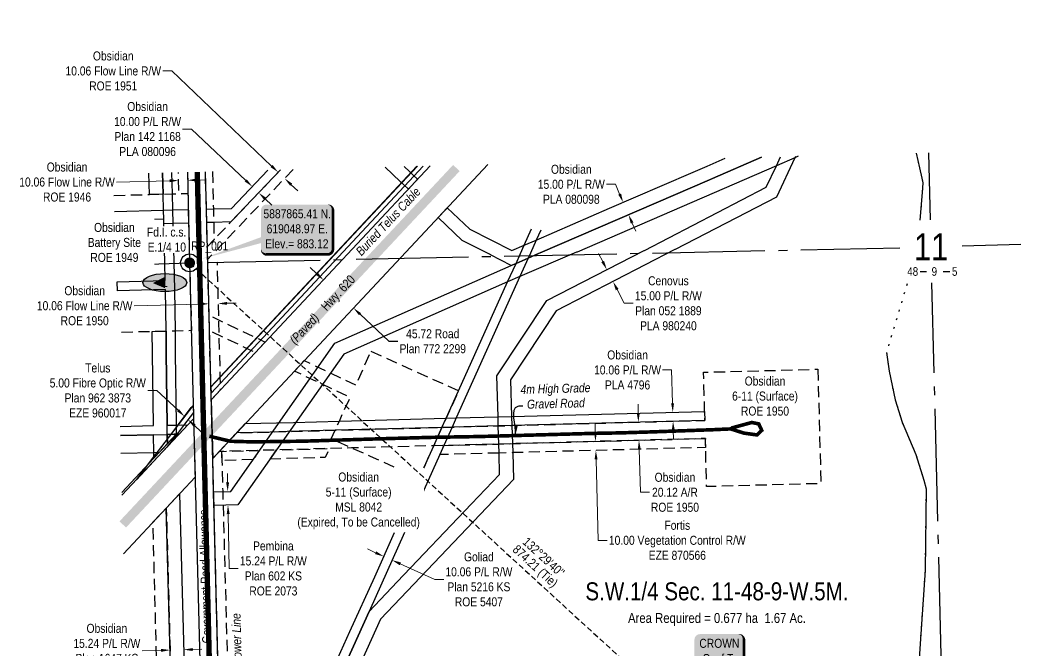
# Model space of a CAD drawing. Extents: x 618543 to 620518, y 5886072 to 5888135.
# Drawn here: x 618860 to 619974, y 5887434 to 5888135 of the extents above; entities that cross this region are included whole.
import ezdxf
from ezdxf.enums import TextEntityAlignment as Align

# ---------------------------------------------------------------- set-up
doc = ezdxf.new("R2010")
doc.units = 0
doc.header["$LTSCALE"] = 5
doc.header["$PDMODE"] = 34
doc.header["$PDSIZE"] = 0.03
for name, pattern in [('foc-ACCESSROAD', [3.75, 2.5, -1.25]), ('foc-FLOWLINE', [3.75, 2.5, -1.25]), ('foc-QUARTERLINE', [33, 25, -3, 2, -3]), ('foc-TIELINE', [1.875, 1.25, -0.625]), ('foc-WHEELTRACKS', [2, 0.4, -1.6])]:
    doc.linetypes.add(name, pattern=pattern)
doc.layers.get('Defpoints').update_dxf_attribs({"color": 9})
for name, color, linetype in [('10', 1, 'Continuous'), ('35', 37, 'Continuous'), ('9', 3, 'Continuous'), ('AS-OWNER', 7, 'Continuous'), ('AS-POWER', 104, 'foc-POWER'), ('AS-POWER-T', 104, 'Continuous'), ('AS-ROADS', 254, 'Continuous'), ('AS-TELUS', 224, 'foc-TEL'), ('C-AR', 13, 'foc-ACCESSROAD'), ('C-FLOWLINE', 13, 'foc-FLOWLINE'), ('C-RW', 13, 'Continuous'), ('C-SYMBOL', 7, 'Continuous'), ('C-WS', 13, 'foc-ACCESSROAD'), ('DETAIL-T', 7, 'Continuous'), ('F-EZE', 190, 'foc-FLOWLINE'), ('F-RW', 190, 'Continuous'), ('L-AREAREQUIRED', 7, 'Continuous'), ('L-BD', 7, 'Continuous'), ('L-MON', 1, 'Continuous'), ('L-ROAD-T', 7, 'Continuous'), ('L-SEC', 7, 'Continuous'), ('L-SECLBL', 7, 'Continuous'), ('L-SECQ', 8, 'foc-QUARTERLINE'), ('L-TIE', 7, 'foc-TIELINE'), ('L-TITLEDB', 4, 'Continuous'), ('L-TITLEDB-T', 4, 'Continuous'), ('P-ELEVATION', 7, 'Continuous'), ('P-STATION', 7, 'Continuous'), ('T-WATER-P3', 160, 'foc-WHEELTRACKS')]:
    doc.layers.add(name, color=color, linetype=linetype)
for name, color, linetype, lineweight in [('C-FLOWLINE-T', 13, 'Continuous', 9), ('C-RW-T', 13, 'Continuous', 9), ('C-WS-T', 13, 'Continuous', 9), ('F-EZE-T', 190, 'Continuous', 9), ('F-RW-T', 190, 'Continuous', 9), ('T-TEXT', 48, 'Continuous', 18)]:
    doc.layers.add(name, color=color, linetype=linetype, lineweight=lineweight)
doc.styles.add('100L', font='ARIALN.TTF', dxfattribs={"height": 11})
doc.styles.add('175L', font='ARIALN.TTF', dxfattribs={"height": 20})
doc.styles.add('80', font='ARIALN.TTF', dxfattribs={"height": 10})
doc.styles.add('80CG', font='ARIALN.TTF', dxfattribs={"height": 10})
doc.styles.add('80L', font='ARIALN.TTF', dxfattribs={"height": 10})
doc.styles.add('80LS', font='ARIALNI.TTF', dxfattribs={"height": 10})
doc.styles.add('foc-LtypeFont', font='ARIALN.TTF', dxfattribs={"height": 7.35})
doc.styles.add('SIMPLEX', font='ARIALN.TTF')
doc.linetypes.add('foc-POWER', pattern='A,6,-1,["P",foc-LtypeFont,S=0.2,R=0,X=-0.625,Y=-0.75],-1.24,4', length=12.24)
doc.linetypes.add('foc-TEL', pattern='A,2,-1,["T",foc-LtypeFont,S=0.2,R=0,X=-0.425,Y=-0.75],-1.24,8', length=12.24)
doc.linetypes.add('foc-TEL-NOLINE', pattern='A,0,-2,["T",foc-LtypeFont,S=0.2,R=0,X=-0.425,Y=-0.75],-10.24', length=12.24)
doc.linetypes.add('foc-TOPO-flowdirection-NOLINE', pattern='A,0,[">",foc-LtypeFont,S=0.3,R=0,X=0,Y=-0.945],-20,[">",foc-LtypeFont,S=0.3,R=0,X=0,Y=-0.945],0', length=20)
doc.dimstyles.new('Compass 5 000', dxfattribs={"dimscale": 5, "dimtxt": 9, "dimasz": 2, "dimexe": 0.2, "dimexo": 0.0625, "dimgap": 0.5, "dimtad": 0, "dimtih": 1, "dimtoh": 1, "dimzin": 0, "dimdsep": 46, "dimtxsty": '80CG', "dimcen": 0.1, "dimse1": 1, "dimse2": 1, "dimclrd": 256, "dimclrt": 256, "dimaunit": 1, "dimadec": 4, "dimazin": 0, "dimtfac": 0.06, "dimtofl": 0, "dimtmove": 0, "dimatfit": 1, "dimfxl": 0.2, "dimtolj": 1, "dimtzin": 0, "dimlwd": -1, "dimarcsym": 0})

# ---------------------------------------------------------------- blocks, each defined once
blk = doc.blocks.new('*D427')
at = {"layer": 'Defpoints', "color": 0, "transparency": 16777216}
for p in [(619534.1, 5887868.8), (619541, 5887855.5), (619519.9, 5887844.6)]:
    blk.add_point(p, dxfattribs=at)
at = {"layer": 'F-RW-T', "transparency": 16777216}
for p, q in [((619508.4, 5887866.8), (619503.8, 5887875.7)), ((619524.5, 5887835.7), (619532.4, 5887820.4)), ((619532.4, 5887820.4), (619542.4, 5887820.4))]:
    blk.add_line(p, q, dxfattribs=at)
for points in [[(619509.9, 5887867.6), (619506.9, 5887866.1), (619513, 5887857.9)], [(619526, 5887836.5), (619523, 5887835), (619519.9, 5887844.6)]]:
    blk.add_solid(points, dxfattribs=at)
at = {"layer": 'F-RW-T', "transparency": 16777216, "insert": (619581.5, 5887820.4), "char_height": 10, "attachment_point": 5, "style": '80CG'}
blk.add_mtext('\\A1;Cenovus\\P15.00 P/L R/W\\PPlan 052 1889\\PPLA 980240', dxfattribs=at)
blk = doc.blocks.new('L-SECLBL')
at = {"layer": '9', "color": 7}
for p, q in [((-5.1, -27.8), (-12.3, -27.8)), ((20.7, -27.8), (13.5, -27.8))]:
    blk.add_line(p, q, dxfattribs=at)
at = {"layer": '10', "color": 2, "style": 'SIMPLEX'}
blk.add_attdef('SEC', text='', height=30, dxfattribs=at).set_placement((0, 0), align=Align.MIDDLE)
at = {"layer": '10', "color": 5, "style": '80L'}
blk.add_attdef('TWP', text='', height=9.5, dxfattribs=at).set_placement((-14.4, -27.4), align=Align.MIDDLE_RIGHT)
blk.add_attdef('RGE', text='', height=9.5, dxfattribs=at).set_placement((3.6, -27.4), align=Align.MIDDLE_CENTER)
blk.add_attdef('MER', text='', height=9.5, dxfattribs=at).set_placement((23.2, -27.4), align=Align.MIDDLE_LEFT)
blk = doc.blocks.new('*D428')
at = {"layer": 'C-RW-T', "transparency": 16777216}
for p, q in [((619051.2, 5888014.1), (619041.2, 5888014.1)), ((619111.3, 5887957.1), (619051.2, 5888014.1)), ((619133.1, 5887936.4), (619140.3, 5887929.6))]:
    blk.add_line(p, q, dxfattribs=at)
for points in [[(619112.5, 5887958.3), (619110.2, 5887955.9), (619118.6, 5887950.2)], [(619134.2, 5887937.6), (619131.9, 5887935.2), (619125.8, 5887943.3)]]:
    blk.add_solid(points, dxfattribs=at)
at = {"layer": 'Defpoints', "color": 0, "transparency": 16777216}
for p in [(619154.6, 5887988.2), (619161.9, 5887981.3), (619118.6, 5887950.2)]:
    blk.add_point(p, dxfattribs=at)
at = {"layer": 'C-RW-T', "transparency": 16777216, "insert": (619002.2, 5888014.1), "char_height": 10, "attachment_point": 5, "style": '80CG'}
blk.add_mtext('\\A1;Obsidian\\P10.00 P/L R/W\\PPlan 142 1168\\PPLA 080096', dxfattribs=at)
blk = doc.blocks.new('*D429')
at = {"layer": 'C-FLOWLINE-T', "transparency": 16777216}
for p, q in [((619029, 5888078.7), (619019, 5888078.7)), ((619140.2, 5887973), (619029, 5888078.7)), ((619161.9, 5887952.3), (619169.2, 5887945.4))]:
    blk.add_line(p, q, dxfattribs=at)
for points in [[(619141.3, 5887974.2), (619139, 5887971.8), (619147.4, 5887966.1)], [(619163.1, 5887953.5), (619160.8, 5887951.1), (619154.7, 5887959.2)]]:
    blk.add_solid(points, dxfattribs=at)
at = {"layer": 'Defpoints', "color": 0, "transparency": 16777216}
for p in [(619174.9, 5887995.1), (619182.2, 5887988.1), (619147.4, 5887966.1)]:
    blk.add_point(p, dxfattribs=at)
at = {"layer": 'C-FLOWLINE-T', "transparency": 16777216, "insert": (618964, 5888078.7), "char_height": 10, "attachment_point": 5, "style": '80CG', "bg_fill": 3, "box_fill_scale": 1.1, "bg_fill_color": 256, "bg_fill_true_color": 13158600, "bg_fill_transparency": 0}
blk.add_mtext('\\A1;Obsidian\\P10.06 Flow Line R/W\\PROE 1951', dxfattribs=at)
blk = doc.blocks.new('*D430')
at = {"layer": 'C-FLOWLINE-T', "transparency": 16777216}
for p, q in [((619026.7, 5887956.7), (618967.6, 5887955.2)), ((619056.7, 5887957.5), (619066.7, 5887957.7))]:
    blk.add_line(p, q, dxfattribs=at)
for points in [[(619026.7, 5887958.4), (619026.7, 5887955), (619036.7, 5887956.9)], [(619056.6, 5887959.1), (619056.7, 5887955.8), (619046.7, 5887957.2)]]:
    blk.add_solid(points, dxfattribs=at)
at = {"layer": 'Defpoints', "color": 0, "transparency": 16777216}
for p in [(619035.6, 5888001.9), (619045.6, 5888002.2), (619036.7, 5887956.9)]:
    blk.add_point(p, dxfattribs=at)
at = {"layer": 'C-FLOWLINE-T', "transparency": 16777216, "insert": (618912.6, 5887955.2), "char_height": 10, "attachment_point": 5, "style": '80CG'}
blk.add_mtext('\\A1;Obsidian\\P10.06 Flow Line R/W\\PROE 1946', dxfattribs=at)
blk = doc.blocks.new('*D431')
at = {"layer": 'Defpoints', "color": 0, "transparency": 16777216}
for p in [(619272, 5887554.6), (619281.3, 5887550.4), (619265, 5887539)]:
    blk.add_point(p, dxfattribs=at)
at = {"layer": 'F-RW-T', "transparency": 16777216}
for p, q in [((619255.8, 5887543.2), (619246.7, 5887547.3)), ((619283.3, 5887530.7), (619321.6, 5887513.5)), ((619321.6, 5887513.5), (619331.6, 5887513.5))]:
    blk.add_line(p, q, dxfattribs=at)
for points in [[(619256.5, 5887544.7), (619255.2, 5887541.6), (619265, 5887539)], [(619284, 5887532.3), (619282.7, 5887529.2), (619274.2, 5887534.9)]]:
    blk.add_solid(points, dxfattribs=at)
at = {"layer": 'F-RW-T', "transparency": 16777216, "insert": (619370.7, 5887513.5), "char_height": 10, "attachment_point": 5, "style": '80CG'}
blk.add_mtext('\\A1;Goliad\\P10.06 P/L R/W\\PPlan 5216 KS\\PROE 5407', dxfattribs=at)
blk = doc.blocks.new('*D432')
at = {"layer": 'C-RW-T', "transparency": 16777216}
for p, q in [((619585.1, 5887746.3), (619575.1, 5887746.3)), ((619586.1, 5887709.4), (619585.1, 5887746.3)), ((619586.9, 5887679.3), (619587.2, 5887669.3))]:
    blk.add_line(p, q, dxfattribs=at)
for points in [[(619587.8, 5887709.4), (619584.5, 5887709.3), (619586.4, 5887699.4)], [(619588.6, 5887679.4), (619585.3, 5887679.3), (619586.7, 5887689.3)]]:
    blk.add_solid(points, dxfattribs=at)
at = {"layer": 'Defpoints', "color": 0, "transparency": 16777216}
for p in [(619586.4, 5887699.4), (619586.8, 5887699.4), (619587.1, 5887689.3)]:
    blk.add_point(p, dxfattribs=at)
at = {"layer": 'C-RW-T', "transparency": 16777216, "insert": (619536.1, 5887746.3), "char_height": 10, "attachment_point": 5, "style": '80CG'}
blk.add_mtext('\\A1;Obsidian\\P10.06 P/L R/W\\PPLA 4796', dxfattribs=at)
blk = doc.blocks.new('*D433')
at = {"layer": 'C-RW-T', "transparency": 16777216}
for p, q in [((619547.9, 5887698.3), (619547.7, 5887708.3)), ((619549, 5887658.2), (619550.3, 5887610.3)), ((619550.3, 5887610.3), (619560.3, 5887610.3))]:
    blk.add_line(p, q, dxfattribs=at)
for points in [[(619549.6, 5887698.3), (619546.3, 5887698.2), (619548.2, 5887688.3)], [(619550.7, 5887658.2), (619547.4, 5887658.1), (619548.8, 5887668.2)]]:
    blk.add_solid(points, dxfattribs=at)
at = {"layer": 'Defpoints', "color": 0, "transparency": 16777216}
for p in [(619539.6, 5887688), (619540.1, 5887667.9), (619548.8, 5887668.2)]:
    blk.add_point(p, dxfattribs=at)
at = {"layer": 'C-RW-T', "transparency": 16777216, "insert": (619588.8, 5887610.3), "char_height": 10, "attachment_point": 5, "style": '80CG'}
blk.add_mtext('\\A1;Obsidian\\P20.12 A/R\\PROE 1950', dxfattribs=at)
blk = doc.blocks.new('*D434')
at = {"layer": 'Defpoints', "color": 0, "transparency": 16777216}
for p in [(619450.6, 5887665.5), (619450.9, 5887655.5), (619500.8, 5887656.9)]:
    blk.add_point(p, dxfattribs=at)
at = {"layer": 'F-EZE-T', "transparency": 16777216}
for p, q in [((619500.2, 5887676.9), (619500, 5887686.9)), ((619501, 5887646.9), (619503.4, 5887556.9)), ((619503.4, 5887556.9), (619513.4, 5887556.9))]:
    blk.add_line(p, q, dxfattribs=at)
for points in [[(619501.9, 5887676.9), (619498.6, 5887676.8), (619500.5, 5887666.9)], [(619502.7, 5887646.9), (619499.4, 5887646.8), (619500.8, 5887656.9)]]:
    blk.add_solid(points, dxfattribs=at)
at = {"layer": 'F-EZE-T', "transparency": 16777216, "insert": (619591.4, 5887556.9), "char_height": 10, "attachment_point": 5, "style": '80CG'}
blk.add_mtext('\\A1;Fortis\\P10.00 Vegetation Control R/W\\PEZE 870566', dxfattribs=at)
blk = doc.blocks.new('*D436')
at = {"layer": 'C-RW-T', "transparency": 16777216}
for p, q in [((619017.2, 5887434.6), (618996, 5887434)), ((619052.4, 5887435.6), (619062.4, 5887435.8))]:
    blk.add_line(p, q, dxfattribs=at)
for points in [[(619017.2, 5887436.3), (619017.3, 5887432.9), (619027.2, 5887434.9)], [(619052.4, 5887437.2), (619052.5, 5887433.9), (619042.4, 5887435.3)]]:
    blk.add_solid(points, dxfattribs=at)
at = {"layer": 'Defpoints', "color": 0, "transparency": 16777216}
for p in [(619042.4, 5887435.3), (619029.5, 5887347.9), (619044.8, 5887348.3)]:
    blk.add_point(p, dxfattribs=at)
at = {"layer": 'C-RW-T', "transparency": 16777216, "insert": (618956.9, 5887434), "char_height": 10, "attachment_point": 5, "style": '80CG'}
blk.add_mtext('\\A1;Obsidian\\P15.24 P/L R/W\\PPlan 1647 KS\\PROE 3126', dxfattribs=at)
blk = doc.blocks.new('*U446')
h = blk.add_hatch(color=255)
edge = h.paths.add_edge_path()
edge.add_line((-21.5, -28.5), (21.5, -28.5))
edge.add_arc((21.5, -22.5), 6, 270, 360)
edge.add_line((27.5, -22.5), (27.5, 21))
edge.add_arc((21.5, 21), 6, 0, 90)
edge.add_line((21.5, 27), (-21.5, 27))
edge.add_arc((-21.5, 21), 6, 90, 180)
edge.add_line((-27.5, 21), (-27.5, -22.5))
edge.add_arc((-21.5, -22.5), 6, 180, 270)
at = {"color": 14, "flags": 128}
blk.add_lwpolyline([(-21.5, -28.5, 3, 3, 0), (21.5, -28.5, 3, 3, 0.414214), (27.5, -22.5, 3, 3, 0), (27.5, 21, 3, 0, 0.414214), (21.5, 27, 0, 0, 0), (-21.5, 27, 0, 0, 0.414214), (-27.5, 21, 0, 0, 0), (-27.5, -22.5, 0, 3, 0.414214)], format="xyseb", close=True, dxfattribs=at)
at = {"color": 14, "style": '80'}
blk.add_attdef('ENTER_TEXT_001', (-26.8, -4.9), '', height=10, dxfattribs=at)
blk = doc.blocks.new('*D445')
at = {"layer": 'Defpoints', "color": 0, "transparency": 16777216}
for p in [(619120.4, 5887777.4), (619124, 5887774), (619043.4, 5887694.7)]:
    blk.add_point(p, dxfattribs=at)
at = {"layer": 'F-RW-T', "transparency": 16777216}
for p, q in [((619012.5, 5887723.5), (619002.5, 5887723.5)), ((619036.1, 5887701.5), (619012.5, 5887723.5)), ((619054.4, 5887684.5), (619061.7, 5887677.7))]:
    blk.add_line(p, q, dxfattribs=at)
for points in [[(619037.2, 5887702.7), (619034.9, 5887700.3), (619043.4, 5887694.7)], [(619055.5, 5887685.7), (619053.2, 5887683.3), (619047, 5887691.3)]]:
    blk.add_solid(points, dxfattribs=at)
at = {"layer": 'F-RW-T', "transparency": 16777216, "insert": (618946.8, 5887723.5), "char_height": 10, "attachment_point": 5, "style": '80CG'}
blk.add_mtext('\\A1;Telus\\P5.00 Fibre Optic R/W\\PPlan 962 3873\\PEZE 960017', dxfattribs=at)
blk = doc.blocks.new('*D449')
at = {"layer": 'C-FLOWLINE-T', "transparency": 16777216}
for p, q in [((619090.6, 5887820.4), (619100.6, 5887820.6)), ((619060.4, 5887819.6), (618987.2, 5887817.7))]:
    blk.add_line(p, q, dxfattribs=at)
for points in [[(619060.4, 5887821.3), (619060.5, 5887817.9), (619070.4, 5887819.9)], [(619090.6, 5887822), (619090.7, 5887818.7), (619080.6, 5887820.1)]]:
    blk.add_solid(points, dxfattribs=at)
at = {"layer": 'Defpoints', "color": 0, "transparency": 16777216}
for p in [(619070.3, 5887825.7), (619080.5, 5887825.9), (619070.4, 5887819.9)]:
    blk.add_point(p, dxfattribs=at)
at = {"layer": 'C-FLOWLINE-T', "transparency": 16777216, "insert": (618932.2, 5887817.7), "char_height": 10, "attachment_point": 5, "style": '80CG'}
blk.add_mtext('\\A1;Obsidian\\P10.06 Flow Line R/W\\PROE 1950', dxfattribs=at)
blk = doc.blocks.new('*D450')
at = {"layer": 'Defpoints', "color": 0, "transparency": 16777216}
for p in [(619086.3, 5887611.2), (619086.6, 5887596), (619091.6, 5887596.1)]:
    blk.add_point(p, dxfattribs=at)
at = {"layer": 'F-RW-T', "transparency": 16777216}
for p, q in [((619091.1, 5887621.3), (619090.9, 5887631.3)), ((619091.8, 5887586.1), (619093, 5887525.6)), ((619093, 5887525.6), (619103, 5887525.6))]:
    blk.add_line(p, q, dxfattribs=at)
for points in [[(619092.8, 5887621.3), (619089.5, 5887621.3), (619091.3, 5887611.3)], [(619093.5, 5887586.1), (619090.2, 5887586), (619091.6, 5887596.1)]]:
    blk.add_solid(points, dxfattribs=at)
at = {"layer": 'F-RW-T', "transparency": 16777216, "insert": (619142.1, 5887525.6), "char_height": 10, "attachment_point": 5, "style": '80CG'}
blk.add_mtext('\\A1;Pembina\\P15.24 P/L R/W\\PPlan 602 KS\\PROE 2073', dxfattribs=at)
blk = doc.blocks.new('*D451')
at = {"layer": 'Defpoints', "color": 0, "transparency": 16777216}
for p in [(619223.7, 5887874), (619257, 5887842.7), (619231.2, 5887815.2)]:
    blk.add_point(p, dxfattribs=at)
at = {"layer": 'L-TITLEDB-T', "transparency": 16777216}
for p, q in [((619190.5, 5887853.2), (619183.2, 5887860.1)), ((619238.5, 5887808.3), (619270.6, 5887778.2)), ((619270.6, 5887778.2), (619280.6, 5887778.2))]:
    blk.add_line(p, q, dxfattribs=at)
for points in [[(619191.7, 5887854.4), (619189.4, 5887852), (619197.8, 5887846.4)], [(619239.6, 5887809.5), (619237.4, 5887807.1), (619231.2, 5887815.2)]]:
    blk.add_solid(points, dxfattribs=at)
at = {"layer": 'L-TITLEDB-T', "transparency": 16777216, "insert": (619319.4, 5887778.2), "char_height": 10, "attachment_point": 5, "style": '80CG'}
blk.add_mtext('\\A1;45.72 Road\\PPlan 772 2299', dxfattribs=at)
blk = doc.blocks.new('*D453')
at = {"layer": 'C-RW-T', "transparency": 16777216}
for p, q in [((619522.6, 5887952.7), (619512.6, 5887952.7)), ((619527.3, 5887941.9), (619522.6, 5887952.7)), ((619541.2, 5887909.7), (619545.1, 5887900.5))]:
    blk.add_line(p, q, dxfattribs=at)
for points in [[(619528.8, 5887942.5), (619525.7, 5887941.2), (619531.2, 5887932.7)], [(619542.7, 5887910.4), (619539.6, 5887909.1), (619537.2, 5887918.9)]]:
    blk.add_solid(points, dxfattribs=at)
at = {"layer": 'Defpoints', "color": 0, "transparency": 16777216}
for p in [(619568.5, 5887948.8), (619531.2, 5887932.7), (619574.5, 5887935)]:
    blk.add_point(p, dxfattribs=at)
at = {"layer": 'C-RW-T', "transparency": 16777216, "insert": (619473.5, 5887952.7), "char_height": 10, "attachment_point": 5, "style": '80CG'}
blk.add_mtext('\\A1;Obsidian\\P15.00 P/L R/W\\PPLA 080098', dxfattribs=at)
blk = doc.blocks.new('*U465')
h = blk.add_hatch(color=254)
edge = h.paths.add_edge_path()
edge.add_line((-34, -28.5), (34, -28.5))
edge.add_arc((34, -22.5), 6, 270, 360)
edge.add_line((40, -22.5), (40, 21))
edge.add_arc((34, 21), 6, 0, 90)
edge.add_line((34, 27), (-34, 27))
edge.add_arc((-34, 21), 6, 90, 180)
edge.add_line((-40, 21), (-40, -22.5))
edge.add_arc((-34, -22.5), 6, 180, 270)
at = {"color": 1, "flags": 128}
blk.add_lwpolyline([(-34, -28.5, 3, 3, 0), (34, -28.5, 3, 3, 0.414214), (40, -22.5, 3, 3, 0), (40, 21, 3, 0, 0.414214), (34, 27, 0, 0, 0), (-34, 27, 0, 0, 0.414214), (-40, 21, 0, 0, 0), (-40, -22.5, 0, 3, 0.414214)], format="xyseb", close=True, dxfattribs=at)
blk.add_lwpolyline([(-107.3, -33.8, 0, 10, 0), (0, 0, 5, 5, 0)], format="xyseb", dxfattribs=at)
at = {"color": 1, "style": '80'}
blk.add_attdef('ENTER_TEXT_001', (-36, -5), '', height=10, dxfattribs=at)
blk = doc.blocks.new('fdia')
at = {"color": 255, "const_width": 1}
blk.add_lwpolyline([(-0.5, 0, 1), (0.5, 0, 1)], format="xyb", close=True, dxfattribs=at)
blk = doc.blocks.new('Fdiaa')
blk.add_blockref('fdia', (0, 0))
blk = doc.blocks.new('fdib')
at = {"color": 1, "const_width": 1.6}
blk.add_lwpolyline([(-0.4, 0, 1), (0.4, 0, 1)], format="xyb", close=True, dxfattribs=at)
at = {"color": 1}
blk.add_circle((0, 0), 0.8, dxfattribs=at)
blk = doc.blocks.new('Fdibb')
blk.add_blockref('fdib', (0, 0))
blk = doc.blocks.new('fdicc')
for name in ['Fdibb', 'Fdiaa']:
    blk.add_blockref(name, (0, 0))
blk = doc.blocks.new('FDI')
blk.add_blockref('fdicc', (0, 0))
blk = doc.blocks.new('*U473')
at = {"layer": 'P-ELEVATION'}
h = blk.add_hatch(color=111, dxfattribs=at)
h.dxf.hatch_style = 1
edge = h.paths.add_edge_path()
edge.add_ellipse((0, 0), major_axis=(-24.4, 0), ratio=0.410256, start_angle=0, end_angle=360)
at = {"layer": 'P-ELEVATION', "color": 7, "flags": 128}
blk.add_lwpolyline([(0, 0, 12.5, 0, 0), (-13.4, -0.5, 0, 0, 0)], format="xyseb", dxfattribs=at)
at = {"layer": 'P-ELEVATION', "color": 7}
blk.add_ellipse((0, 0), major_axis=(-24.4, 0), ratio=0.410256, dxfattribs=at)
at = {"layer": 'P-ELEVATION', "style": '80'}
blk.add_attdef('ELEVATION', text='', height=10, dxfattribs=at).set_placement((0, 0), align=Align.MIDDLE_CENTER)

msp = doc.modelspace()

# ---------------------------------------------------------------- linework, layer by layer
at = {"layer": 'AS-POWER', "flags": 128}
msp.add_lwpolyline([(619092.134, 5886962.324), (619089.595, 5887061.814), (619069.076, 5887865.905), (619066.576, 5887966.73)], dxfattribs=at)
at = {"layer": 'AS-ROADS', "flags": 128}
for points, const_width in [([(618974.596, 5887574.565), (619070.071, 5887676.523), (619089.656, 5887697.439), (619345.679, 5887970.848)], 9.996), ([(619082.226, 5886962.066), (619057.447, 5887966.493)], 5.998), ([(619070.925, 5887672.671), (619094.303, 5887667.047), (619118.164, 5887666.399), (619174.48, 5887667.109), (619217.281, 5887668.455), (619247.8, 5887669.399), (619270.33, 5887670.063), (619317.356, 5887671.382), (619372.334, 5887672.345), (619431.254, 5887673.973), (619499.861, 5887675.863), (619528.411, 5887676.383), (619560.239, 5887677.374), (619630.928, 5887679.893), (619650.745, 5887680.782), (619665.44, 5887676.135), (619679.968, 5887674.101), (619685.326, 5887679.156), (619681.992, 5887686.363), (619674.297, 5887687.961), (619651.407, 5887681.716)], 3.999)]:
    msp.add_lwpolyline(points, dxfattribs=dict(at, const_width=const_width))
at = {"layer": 'AS-TELUS', "linetype": 'foc-TEL-NOLINE', "flags": 128}
for points in [[(619072.099, 5887726.655), (619121.466, 5887779.395), (619204.789, 5887868.666), (619284.984, 5887954.196), (619302.442, 5887972.848)], [(619003.313, 5887641.804), (619052.671, 5887705.899)], [(618973.644, 5887610.2), (619009.165, 5887648.174)]]:
    msp.add_lwpolyline(points, dxfattribs=at)
at = {"layer": 'C-AR', "flags": 128}
msp.add_lwpolyline([(619133.137, 5887777.305), (619122.203, 5887765.628), (619071.016, 5887789.884), (619070.58, 5887806.949), (619133.137, 5887777.305)], close=True, dxfattribs=at)
at = {"layer": 'C-FLOWLINE', "flags": 128}
for points in [[(619083.043, 5887723.809), (619072.976, 5887713.059), (619069.076, 5887865.905), (619079.473, 5887866.125), (619081.159, 5887798.904), (619081.584, 5887781.965), (619082.678, 5887738.33), (619082.857, 5887731.216), (619083.043, 5887723.809)], [(619033.523, 5887198.663), (619018.28, 5887198.263), (619008.155, 5887576.971), (619023.003, 5887592.827), (619033.523, 5887198.663)]]:
    msp.add_lwpolyline(points, close=True, dxfattribs=at)
at = {"layer": 'C-RW', "flags": 128}
for points in [[(619685.003, 5887982.772), (619630.616, 5887959.269), (619627.38, 5887957.87), (619568.018, 5887932.22), (619438.77, 5887876.364), (619437.155, 5887875.683), (619425.52, 5887870.665), (619411.993, 5887864.865), (619406.669, 5887862.565), (619383.478, 5887874.398), (619382.435, 5887874.931), (619352.084, 5887890.418), (619325.428, 5887915.788), (619335.47, 5887926.513), (619360.792, 5887902.802), (619407.321, 5887879.058), (619421.157, 5887885.117), (619434.585, 5887890.792), (619516.148, 5887926.173), (619574.436, 5887951.352), (619609.064, 5887966.312), (619624.667, 5887973.052), (619644.749, 5887981.728)], [(619018.87, 5887965.493), (619019.471, 5887941.771), (619004.227, 5887941.387), (619003.627, 5887965.097)], [(619150.07, 5887968.896), (619094.867, 5887910.824), (619075.728, 5887910.327), (619067.979, 5887910.129), (619067.608, 5887925.125), (619075.347, 5887925.323), (619095.459, 5887925.837), (619135.995, 5887968.531)], [(619287.555, 5887972.462), (619293.428, 5887966.875), (619297.048, 5887963.438), (619302.581, 5887958.256), (619292.231, 5887947.203), (619286.785, 5887952.473), (619283.161, 5887955.906), (619266.318, 5887971.911)], [(618965.299, 5887922.517), (619019.977, 5887923.915), (619029.976, 5887924.167), (619047.502, 5887924.58), (619047.874, 5887909.595), (619030.356, 5887909.178), (619020.302, 5887908.928), (619020.176, 5887913.91), (618965.566, 5887912.518)], [(618971.683, 5887683.598), (619008.727, 5887684.485), (619007.738, 5887764.903), (619007.442, 5887788.951), (619022.688, 5887789.325), (619022.983, 5887765.268), (619023.971, 5887684.85), (619033.132, 5887685.069), (619033.942, 5887685.089), (619039.654, 5887685.226), (619046.718, 5887685.017), (619037.218, 5887674.872), (619031.738, 5887674.767), (619025.329, 5887674.624), (619024.097, 5887674.596), (619024.116, 5887673.001), (619024.215, 5887664.885), (619024.22, 5887664.219), (619009.165, 5887648.174), (619009.104, 5887653.389), (619009.093, 5887654.298), (619008.854, 5887674.257), (618971.954, 5887673.436)], [(618971.954, 5887673.436), (619008.854, 5887674.257), (619024.097, 5887674.596), (619025.329, 5887674.624), (619031.738, 5887674.767), (619034.148, 5887674.82), (619015.063, 5887654.453), (619009.814, 5887654.316), (619009.093, 5887654.298), (618972.489, 5887653.422)]]:
    msp.add_lwpolyline(points, dxfattribs=at)
for points in [[(619138.364, 5887677.324), (619101.199, 5887676.333), (619110.87, 5887686.661), (619145.578, 5887687.587), (619164.536, 5887688.093), (619215.494, 5887689.453), (619334.247, 5887692.624), (619345.484, 5887692.924), (619392.056, 5887694.169), (619407.123, 5887694.571), (619621.795, 5887700.314), (619622.064, 5887690.252), (619407.418, 5887684.509), (619392.332, 5887684.106), (619340.893, 5887682.732), (619329.648, 5887682.432), (619210.816, 5887679.258), (619157.324, 5887677.83), (619138.364, 5887677.324)], [(619052.295, 5887067.692), (619052.472, 5887061.096), (619049.636, 5887061.062), (619037.206, 5887060.912), (619034.329, 5887168.551), (619034.061, 5887178.551), (619033.523, 5887198.663), (619023.003, 5887592.827), (619037.799, 5887608.628), (619048.775, 5887199.054), (619049.313, 5887178.94), (619052.295, 5887067.692)]]:
    msp.add_lwpolyline(points, close=True, dxfattribs=at)
at = {"layer": 'C-WS', "flags": 128}
for points in [[(619046.456, 5887966.206), (619047.059, 5887942.457), (619037.067, 5887942.203), (619036.465, 5887965.946)], [(619164.237, 5887969.263), (619068.992, 5887869.266), (619068.645, 5887883.279), (619076.212, 5887891.191), (619094.867, 5887910.824), (619150.07, 5887968.896)], [(618964.82, 5887940.426), (619004.227, 5887941.387), (619019.471, 5887941.771), (619029.524, 5887942.018), (619034.732, 5887942.145), (619047.059, 5887942.45), (619047.501, 5887924.609), (619047.873, 5887909.612), (619048.907, 5887866.204), (619049.161, 5887857.893), (619050.893, 5887790.02), (619032.714, 5887789.571), (619022.688, 5887789.325), (619007.442, 5887788.951), (618972.181, 5887788.085), (618968.893, 5887788.005)]]:
    msp.add_lwpolyline(points, dxfattribs=at)
for points in [[(619250.693, 5887767.064), (619348.034, 5887723.182), (619334.247, 5887692.624), (619329.648, 5887682.432), (619320.454, 5887662.053), (619304.136, 5887625.887), (619250.285, 5887650.162), (619229.162, 5887659.623), (619206.557, 5887669.875), (619210.816, 5887679.258), (619215.494, 5887689.453), (619227.544, 5887715.71), (619165.572, 5887745.077), (619176.506, 5887756.754), (619233.817, 5887729.596), (619250.693, 5887767.064)], [(619747.763, 5887747.154), (619751.16, 5887620.024), (619624.031, 5887616.628), (619622.869, 5887660.125), (619622.601, 5887670.128), (619408.006, 5887664.392), (619392.884, 5887663.988), (619331.706, 5887662.355), (619320.454, 5887662.053), (619229.162, 5887659.623), (619201.56, 5887658.891), (619142.907, 5887657.317), (619123.945, 5887656.808), (619082.238, 5887655.689), (619082.228, 5887656.073), (619101.199, 5887676.333), (619138.364, 5887677.324), (619157.324, 5887677.83), (619210.816, 5887679.258), (619329.648, 5887682.432), (619340.893, 5887682.732), (619392.332, 5887684.106), (619407.418, 5887684.509), (619622.064, 5887690.252), (619621.795, 5887700.314), (619620.634, 5887743.757), (619747.763, 5887747.154)], [(619096.519, 5887210.374), (619096.787, 5887200.312), (619114.646, 5887200.801), (619125.902, 5887201.109), (619142.247, 5887201.555), (619142.603, 5887201.565), (619224.4, 5887203.802), (619224.125, 5887213.864), (619220.931, 5887330.886), (619348.059, 5887334.355), (619351.211, 5887217.91), (619351.529, 5887207.229), (619352.078, 5887187.108), (619133.377, 5887181.137), (619116.676, 5887180.682), (619105.427, 5887180.375), (619086.583, 5887179.861), (619086.068, 5887200.019), (619075.617, 5887611.65), (619074.637, 5887647.967), (619084.54, 5887658.542), (619084.614, 5887655.754), (619084.882, 5887645.752), (619085.787, 5887611.854), (619086.194, 5887596.621), (619096.519, 5887210.374)]]:
    msp.add_lwpolyline(points, close=True, dxfattribs=at)
at = {"layer": 'F-EZE', "flags": 128}
msp.add_lwpolyline([(619074.292, 5887966.93), (619075.347, 5887925.323), (619075.728, 5887910.327), (619076.213, 5887891.191), (619068.645, 5887883.279), (619067.979, 5887910.129), (619067.608, 5887925.125), (619066.576, 5887966.73)], dxfattribs=at)
for points in [[(619393.158, 5887653.986), (619327.139, 5887652.223), (619331.706, 5887662.355), (619392.884, 5887663.988), (619408.006, 5887664.392), (619622.601, 5887670.128), (619622.869, 5887660.125), (619408.299, 5887654.39), (619393.158, 5887653.986)], [(619119.433, 5887646.67), (619084.882, 5887645.752), (619084.614, 5887655.753), (619126.59, 5887656.877), (619119.433, 5887646.67)], [(619138.378, 5887647.154), (619145.552, 5887657.386), (619204.201, 5887658.955), (619199.712, 5887649.009), (619138.378, 5887647.154)]]:
    msp.add_lwpolyline(points, close=True, dxfattribs=at)
at = {"layer": 'F-RW'}
for points in [[(619725.834, 5887983.831), (619722.207, 5887982.265), (619701.696, 5887973.406), (619479.951, 5887877.411), (619479.39, 5887877.397), (619416.351, 5887850.153), (619402.659, 5887844.256), (619220.346, 5887764.066), (619102.754, 5887596.342), (619075.972, 5887595.659), (619075.583, 5887610.888), (619094.688, 5887611.376), (619210.316, 5887776.297), (619406.669, 5887862.565), (619411.993, 5887864.865), (619425.52, 5887870.665), (619437.155, 5887875.683), (619438.77, 5887876.364), (619568.018, 5887932.22), (619627.38, 5887957.87), (619630.616, 5887959.269), (619685.003, 5887982.772)], [(619128.131, 5887211.238), (619248.602, 5887477.975), (619279.808, 5887510.606), (619362.641, 5887597.436), (619393.812, 5887630.145), (619393.158, 5887653.986), (619392.884, 5887663.988), (619392.332, 5887684.106), (619392.056, 5887694.169), (619390.807, 5887739.737), (619446.196, 5887823.411), (619554.387, 5887879.306), (619554.821, 5887879.317), (619690.284, 5887949.518), (619701.696, 5887973.406), (619706.307, 5887983.324)], [(619722.905, 5887983.755), (619722.207, 5887982.265), (619701.727, 5887938.512), (619589.202, 5887880.192), (619588.784, 5887880.182), (619456.618, 5887811.939), (619405.928, 5887735.39), (619407.123, 5887694.571), (619407.418, 5887684.509), (619408.006, 5887664.392), (619408.299, 5887654.389), (619409.174, 5887624.519), (619261.229, 5887469.462), (619144.831, 5887211.695)], [(619028.923, 5887965.753), (619029.524, 5887942.018), (619029.976, 5887924.167), (619030.356, 5887909.178), (619031.449, 5887866.042), (619032.175, 5887835.753), (619032.714, 5887789.571), (619032.995, 5887765.509), (619033.921, 5887686.127), (619033.942, 5887685.089), (619034.108, 5887677.879), (619034.148, 5887674.82), (619024.22, 5887664.219), (619024.215, 5887664.885), (619024.116, 5887673.001), (619024.097, 5887674.596), (619023.971, 5887684.85), (619022.983, 5887765.268), (619022.688, 5887789.325), (619022.118, 5887835.706), (618968.55, 5887834.361), (618968.308, 5887844.402), (619021.876, 5887845.746), (619021.395, 5887865.8), (619020.302, 5887908.928), (619020.176, 5887913.91), (619019.977, 5887923.915), (619019.471, 5887941.771), (619018.87, 5887965.493)], [(619286.72, 5887587.286), (619304.136, 5887625.887), (619320.454, 5887662.053), (619329.648, 5887682.432), (619334.247, 5887692.624), (619348.034, 5887723.182), (619402.659, 5887844.256), (619411.993, 5887864.865), (619416.892, 5887875.808), (619421.157, 5887885.117), (619429.309, 5887903.198)], [(619439.564, 5887901.815), (619434.585, 5887890.792), (619428.007, 5887876.09), (619425.52, 5887870.665), (619416.351, 5887850.153), (619345.484, 5887692.924), (619340.893, 5887682.732), (619331.706, 5887662.355), (619327.139, 5887652.223), (619297.871, 5887587.286)], [(619288.109, 5887565.628), (619248.602, 5887477.975), (619128.131, 5887211.238), (619123.526, 5887201.044), (619114.3, 5887180.617), (619109.722, 5887170.483), (619095.097, 5887138.102), (619088.047, 5887122.494), (619087.453, 5887145.754), (619094.675, 5887161.752), (619098.474, 5887170.177), (619103.051, 5887180.31), (619112.27, 5887200.736), (619116.871, 5887210.931), (619227.234, 5887455.44), (619254.794, 5887516.525), (619276.949, 5887565.628)]]:
    msp.add_lwpolyline(points, dxfattribs=at)
msp.add_lwpolyline([(619023.77, 5887660.459), (618989.707, 5887624.164), (619011.459, 5887652.612), (619012.168, 5887653.539), (619026.46, 5887672.232), (619027.672, 5887673.855), (619035.469, 5887684.305), (619036.258, 5887685.362), (619050.834, 5887704.468), (619053.016, 5887706.669), (619053.211, 5887699.165), (619041.992, 5887684.465), (619036.45, 5887677.115), (619034.081, 5887674.001), (619026.563, 5887664.115), (619023.77, 5887660.459)], close=True, dxfattribs=at)
at = {"layer": 'L-SEC'}
for p, q in [((619046.47, 5887966.207), (619048.969, 5887865.407)), ((619069.076, 5887865.905), (619066.576, 5887966.73)), ((619048.969, 5887865.407), (619069.489, 5887061.301)), ((619089.595, 5887061.814), (619069.076, 5887865.905))]:
    msp.add_line(p, q, dxfattribs=at)
at = {"layer": 'L-SECQ'}
for p, q in [((619872.977, 5887913.202), (619871.126, 5887987.6)), ((619069.076, 5887865.905), (619838.945, 5887882.142)), ((619908.195, 5887884.268), (619973.695, 5887886.278)), ((618969.191, 5887862.959), (619048.969, 5887865.407)), ((619893.621, 5887083.319), (619874.718, 5887843.224))]:
    msp.add_line(p, q, dxfattribs=at)
at = {"layer": 'L-TITLEDB', "flags": 128}
msp.add_lwpolyline([(618973.728, 5887607.071), (619053.391, 5887692.143), (619055.052, 5887627.052), (618975.465, 5887542.06)], dxfattribs=at)
at = {"layer": 'T-WATER-P3', "flags": 128}
for points in [[(619856.97, 5887987.232), (619862.74, 5887962.912), (619864.629, 5887954.228), (619863.864, 5887943.661), (619861.202, 5887913.038)], [(619846.974, 5887841.919), (619824.026, 5887765.887)], [(619846.974, 5887841.919), (619824.026, 5887765.887)], [(619824.026, 5887765.887), (619827.044, 5887745.031), (619833.771, 5887713.041), (619841.426, 5887688.469), (619856.645, 5887652.482), (619865.552, 5887623.923), (619868.15, 5887614.279), (619867.039, 5887523.623), (619859.976, 5887420.011), (619846.937, 5887305.119), (619842.163, 5887250.727), (619842.163, 5887203.969), (619850.756, 5887141.944), (619878.659, 5887080.68), (619894.859, 5887044.537), (619900.51, 5887022.325), (619906.554, 5886998.821), (619907.067, 5886983.539)]]:
    msp.add_lwpolyline(points, dxfattribs=at)
at = {"layer": 'T-WATER-P3', "linetype": 'foc-TOPO-flowdirection-NOLINE', "flags": 128}
for points in [[(619856.97, 5887987.232), (619862.74, 5887962.912), (619864.629, 5887954.228), (619863.864, 5887943.661), (619861.202, 5887913.038)], [(619824.026, 5887765.887), (619827.044, 5887745.031), (619833.771, 5887713.041), (619841.426, 5887688.469), (619856.645, 5887652.482), (619865.552, 5887623.923), (619868.15, 5887614.279), (619867.039, 5887523.623), (619859.976, 5887420.011), (619846.937, 5887305.119), (619842.163, 5887250.727), (619842.163, 5887203.969), (619850.756, 5887141.944), (619878.659, 5887080.68), (619894.859, 5887044.537), (619900.51, 5887022.325), (619906.554, 5886998.821), (619907.067, 5886983.539)]]:
    msp.add_lwpolyline(points, dxfattribs=at)

# ---------------------------------------------------------------- block references
at = {"layer": 'AS-OWNER'}
ref = msp.add_blockref('*U446', (619638.004, 5887425.649), dxfattribs=at)
ref.add_attrib('ENTER_TEXT_001', 'CROWN', (619615.944, 5887437.422), dxfattribs={"layer": '0', "color": 14, "height": 10, "style": '80'})
ref.add_attrib('ENTER_TEXT_002', 'C. of T.', (619619.439, 5887420.578), dxfattribs={"layer": '0', "color": 14, "height": 10, "style": '80'})
ref.add_attrib('ENTER_TEXT_003', '33Z174', (619618.631, 5887403.87), dxfattribs={"layer": '0', "color": 14, "height": 10, "style": '80'})
at = {"layer": 'DETAIL-T'}
ref = msp.add_blockref('*U465', (619168.401, 5887903.219), dxfattribs=dict(at, xscale=0.99964253, yscale=0.99964253, zscale=0.99964253))
ref.add_attrib('ENTER_TEXT_001', '5887865.41 N.', (619131.096, 5887914.987), dxfattribs={"layer": '0', "color": 1, "height": 9.99643, "style": '80'})
ref.add_attrib('ENTER_TEXT_002', '619048.97 E.', (619134.618, 5887898.286), dxfattribs={"layer": '0', "color": 1, "height": 9.99643, "style": '80'})
ref.add_attrib('ENTER_TEXT_003', 'Elev.= 883.12', (619133.07, 5887881.584), dxfattribs={"layer": '0', "color": 1, "height": 9.99643, "style": '80'})
at = {"layer": 'L-SECLBL'}
msp.add_blockref('L-SECLBL', (619873.723, 5887883.21), dxfattribs=at).add_auto_attribs({'SEC': '11', 'TWP': '48', 'RGE': '9', 'MER': '5'})
at = {"layer": 'P-STATION', "xscale": 0.9991180589313353, "yscale": 0.9991180589313353, "zscale": 0.9991180589313353}
msp.add_blockref('*U473', (619021.384, 5887843.432), dxfattribs=at).add_auto_attribs({'ELEVATION': '1'})

# ---------------------------------------------------------------- texts
at = {"layer": '35', "color": 3, "style": '80'}
msp.add_attdef('RP_001', (619050.589, 5887879.17), 'RP', height=9.9964, dxfattribs=at)
at = {"layer": 'AS-POWER-T', "insert": (619098.537, 5887359.675), "char_height": 9.99223, "attachment_point": 1, "rotation": 91.461944, "style": '80L'}
msp.add_mtext_dynamic_manual_height_columns('\\pi0.34668;{\\fArial Narrow|b0|i1|c0|p34;Fortis O/H  Power Line}', width=115.63809, gutter_width=49.979, heights=[0], dxfattribs=at)
at = {"layer": 'AS-TELUS', "insert": (619269.799, 5887911.371), "char_height": 9.99643, "width": 97.2003, "attachment_point": 5, "rotation": 46.92239, "style": '80CG'}
msp.add_mtext('\\A1;{\\fArial Narrow|b0|i1|c0|p34;Buried Telus Cable}', dxfattribs=at)
at = {"layer": 'C-SYMBOL', "color": 3, "style": '175L'}
msp.add_text('S.W.1/4 Sec. 11-48-9-W.5M.', height=19.99285, dxfattribs=at).set_placement((619635.521, 5887484.242), align=Align.BOTTOM_CENTER)
at = {"layer": 'C-WS-T', "insert": (619688.962, 5887717.229), "char_height": 10, "width": 78.99495, "attachment_point": 5, "style": '80CG'}
msp.add_mtext('\\A1;Obsidian\\P6-11 (Surface)\\PROE 1950', dxfattribs=at)
at = {"layer": 'L-AREAREQUIRED', "color": 5, "style": '100L'}
msp.add_text('Area Required = 0.677 ha  1.67 Ac.', height=10.99607, dxfattribs=at).set_placement((619635.521, 5887461.75), align=Align.BOTTOM_CENTER)
at = {"layer": 'L-BD', "style": '80L'}
for s, p in [("132°29'40''", (619442.825, 5887538.453)), ('874.21 (Tie)', (619432.7, 5887527.401))]:
    msp.add_text(s, height=9.99285, rotation=317.5054, dxfattribs=at).set_placement(p, align=Align.MIDDLE)
at = {"layer": 'L-ROAD-T', "style": '80L'}
msp.add_text('Government Road Allowance', height=9.99643, rotation=91.461815, dxfattribs=at).set_placement((619066.147, 5887516.77), align=Align.MIDDLE_CENTER)
at = {"layer": 'L-TITLEDB-T', "insert": (619215.08, 5887831.047), "char_height": 10, "attachment_point": 5, "rotation": 46.850709, "style": '80CG'}
msp.add_mtext('\\A1;Hwy. 620', dxfattribs=at)
at = {"layer": 'T-TEXT', "style": '80LS'}
msp.add_text('(Paved)', height=9.9964, rotation=46.880889, dxfattribs=at).set_placement((619176.396, 5887792.135), align=Align.MIDDLE_CENTER)
at = {"layer": 'T-TEXT', "insert": (619455.762, 5887730.681), "char_height": 9.99643, "width": 77.46657, "attachment_point": 2, "rotation": 1.528834, "style": '80LS'}
msp.add_mtext('4m High Grade\\PGravel Road', dxfattribs=at)

# ---------------------------------------------------------------- dimensions: what is measured, and where the dimension line sits
at = {"layer": 'C-FLOWLINE-T'}
dim = msp.add_linear_dim(base=(619070.442, 5887819.858), p1=(619080.48, 5887825.924), p2=(619070.295, 5887825.666), angle=181.454794, text='Obsidian\\P10.06 Flow Line R/W\\PROE 1950', dimstyle='Compass 5 000', dxfattribs=at)
dim.commit()
dim.dimension.update_dxf_attribs({"geometry": '*D449', "text_midpoint": (618932.187, 5887817.743), "dimtype": 161})
at = {"layer": 'C-RW-T', "color": 5}
dim = msp.add_linear_dim(base=(619531.233, 5887932.69), p1=(619574.456, 5887935.002), p2=(619568.501, 5887948.789), angle=113.363374, text='Obsidian\\P15.00 P/L R/W\\PPLA 080098', dimstyle='Compass 5 000', dxfattribs=at)
dim.commit()
dim.dimension.update_dxf_attribs({"geometry": '*D453', "text_midpoint": (619473.49, 5887952.729), "dimtype": 161})
at = {"layer": 'C-RW-T'}
for base, p1, p2, angle, text, picture, middle in [((619586.399, 5887699.367), (619587.063, 5887689.316), (619586.794, 5887699.378), 91.532397, 'Obsidian\\P10.06 P/L R/W\\PPLA 4796', '*D432', (619536.058, 5887746.254)), ((619548.755, 5887668.154), (619539.605, 5887688.046), (619540.143, 5887667.924), 271.531095, 'Obsidian\\P20.12 A/R\\PROE 1950', '*D433', (619588.825, 5887610.266)), ((619042.442, 5887435.285), (619029.534, 5887347.886), (619044.774, 5887348.294), 1.535426, 'Obsidian\\P15.24 P/L R/W\\PPlan 1647 KS\\PROE 3126', '*D436', (618956.873, 5887434.039))]:
    dim = msp.add_linear_dim(base=base, p1=p1, p2=p2, angle=angle, text=text, dimstyle='Compass 5 000', dxfattribs=at)
    dim.commit()
    dim.dimension.update_dxf_attribs({"geometry": picture, "text_midpoint": middle, "dimtype": 161})
at = {"layer": 'F-EZE-T'}
dim = msp.add_linear_dim(base=(619500.776, 5887656.862), p1=(619450.621, 5887665.531), p2=(619450.888, 5887655.529), angle=271.531105, text='Fortis\\P10.00 Vegetation Control R/W\\PEZE 870566', dimstyle='Compass 5 000', dxfattribs=at)
dim.commit()
dim.dimension.update_dxf_attribs({"geometry": '*D434', "text_midpoint": (619591.38, 5887556.94), "dimtype": 161})
at = {"layer": 'F-RW-T'}
for base, p1, p2, angle, text, picture, middle in [((619519.891, 5887844.609), (619534.072, 5887868.811), (619540.953, 5887855.485), 297.309052, 'Cenovus\\P15.00 P/L R/W\\PPlan 052 1889\\PPLA 980240', '*D427', (619581.495, 5887820.366)), ((619043.39, 5887694.709), (619124.031, 5887773.988), (619120.385, 5887777.383), 137.03755, 'Telus\\P5.00 Fibre Optic R/W\\PPlan 962 3873\\PEZE 960017', '*D445', (618946.799, 5887723.475)), ((619264.952, 5887539.039), (619281.258, 5887550.427), (619271.979, 5887554.613), 155.716123, 'Goliad\\P10.06 P/L R/W\\PPlan 5216 KS\\PROE 5407', '*D431', (619370.699, 5887513.475))]:
    dim = msp.add_linear_dim(base=base, p1=p1, p2=p2, angle=angle, text=text, dimstyle='Compass 5 000', dxfattribs=at)
    dim.commit()
    dim.dimension.update_dxf_attribs({"geometry": picture, "text_midpoint": middle, "dimtype": 161})
at = {"layer": 'L-TITLEDB-T'}
dim = msp.add_linear_dim(base=(619231.191, 5887815.153), p1=(619223.654, 5887873.969), p2=(619257.014, 5887842.729), angle=316.880889, text='45.72 Road\\PPlan 772 2299', dimstyle='Compass 5 000', dxfattribs=at)
dim.commit()
dim.dimension.update_dxf_attribs({"geometry": '*D451', "text_midpoint": (619319.394, 5887778.208), "dimtype": 161})

# ---------------------------------------------------------------- leaders
at = {"layer": 'T-TEXT', "path_type": 1}
msp.add_leader([(619411.386, 5887673.997), (619414.256, 5887706.093), (619419.68, 5887706.578)], dimstyle='Compass 5 000', override={"dimgap": 0.5, "dimtad": 0}, dxfattribs=at)

# ---------------------------------------------------------------- next in the draw order: texts
at = {"layer": 'C-WS-T', "insert": (619236.941, 5887600.786), "char_height": 10, "width": 135.66617, "attachment_point": 5, "style": '80CG', "bg_fill": 2}
msp.add_mtext('\\A1;Obsidian\\P5-11 (Surface)\\PMSL 8042\\P(Expired, To be Cancelled)', dxfattribs=at)

# ---------------------------------------------------------------- next in the draw order: dimensions: what is measured, and where the dimension line sits
at = {"layer": 'C-FLOWLINE-T'}
dim = msp.add_linear_dim(base=(619147.416, 5887966.104), p1=(619182.212, 5887988.135), p2=(619174.935, 5887995.053), angle=136.450636, text='Obsidian\\P10.06 Flow Line R/W\\PROE 1951', dimstyle='Compass 5 000', override={"dimtfill": 1}, dxfattribs=at)
dim.commit()
dim.dimension.update_dxf_attribs({"geometry": '*D429', "text_midpoint": (618963.981, 5888078.689), "dimtype": 161})

# ---------------------------------------------------------------- next in the draw order: linework, layer by layer
at = {"layer": 'F-RW'}
msp.add_lwpolyline([(619301.863, 5887972.833), (619072.605, 5887727.621), (619072.786, 5887720.497), (619308.876, 5887973.015)], dxfattribs=at)
at = {"layer": 'L-TIE'}
msp.add_line((619048.969, 5887865.407), (619693.327, 5887275.072), dxfattribs=at)
at = {"layer": 'L-TITLEDB', "flags": 128}
msp.add_lwpolyline([(619316.589, 5887973.215), (619072.976, 5887713.059), (619074.637, 5887647.967), (619380.761, 5887974.88)], dxfattribs=at)

# ---------------------------------------------------------------- next in the draw order: dimensions: what is measured, and where the dimension line sits
at = {"layer": 'C-FLOWLINE-T'}
dim = msp.add_linear_dim(base=(619036.702, 5887956.95), p1=(619045.553, 5888002.152), p2=(619035.561, 5888001.898), angle=181.453926, text='Obsidian\\P10.06 Flow Line R/W\\PROE 1946', dimstyle='Compass 5 000', dxfattribs=at)
dim.commit()
dim.dimension.update_dxf_attribs({"geometry": '*D430', "text_midpoint": (618912.579, 5887955.195), "dimtype": 161})
at = {"layer": 'C-RW-T', "color": 5}
dim = msp.add_linear_dim(base=(619118.579, 5887950.187), p1=(619161.858, 5887981.297), p2=(619154.631, 5887988.159), angle=136.484851, text='Obsidian\\P10.00 P/L R/W\\PPlan 142 1168\\PPLA 080096', dimstyle='Compass 5 000', dxfattribs=at)
dim.commit()
dim.dimension.update_dxf_attribs({"geometry": '*D428', "text_midpoint": (619002.152, 5888014.125), "dimtype": 161})
at = {"layer": 'F-RW-T'}
dim = msp.add_linear_dim(base=(619091.634, 5887596.058), p1=(619086.259, 5887611.195), p2=(619086.561, 5887595.958), angle=271.134489, text='Pembina\\P15.24 P/L R/W\\PPlan 602 KS\\PROE 2073', dimstyle='Compass 5 000', dxfattribs=at)
dim.commit()
dim.dimension.update_dxf_attribs({"geometry": '*D450', "text_midpoint": (619142.115, 5887525.633), "dimtype": 161})

# ---------------------------------------------------------------- next in the draw order: texts
at = {"layer": 'C-WS-T', "insert": (618965.234, 5887888.038), "char_height": 10, "width": 78.99495, "attachment_point": 5, "style": '80CG', "bg_fill": 2}
msp.add_mtext('\\A1;Obsidian\\PBattery Site\\PROE 1949', dxfattribs=at)

# ---------------------------------------------------------------- next in the draw order: texts
at = {"layer": 'L-MON', "insert": (619000.408, 5887904.618), "char_height": 9.98825, "attachment_point": 1, "style": '80L', "bg_fill": 3, "box_fill_scale": 1.15, "bg_fill_color": 256, "bg_fill_true_color": 256, "bg_fill_transparency": 0}
msp.add_mtext_dynamic_manual_height_columns('\\pi1.0759;Fd.I. c.s.\\P\\pi1.8663;E.1/4 10', width=43.02523, gutter_width=50, heights=[0], dxfattribs=at)

# ---------------------------------------------------------------- next in the draw order: linework, layer by layer
at = {"layer": '35', "color": 3}
msp.add_circle((619048.969, 5887865.407), 9.996, dxfattribs=at)

# ---------------------------------------------------------------- next in the draw order: block references
at = {"layer": 'L-MON', "xscale": 4.999999999999989, "yscale": 4.999999999999989, "zscale": 4.999999999999989}
msp.add_blockref('FDI', (619048.969, 5887865.407), dxfattribs=at)

doc.saveas('drawing.dxf')
